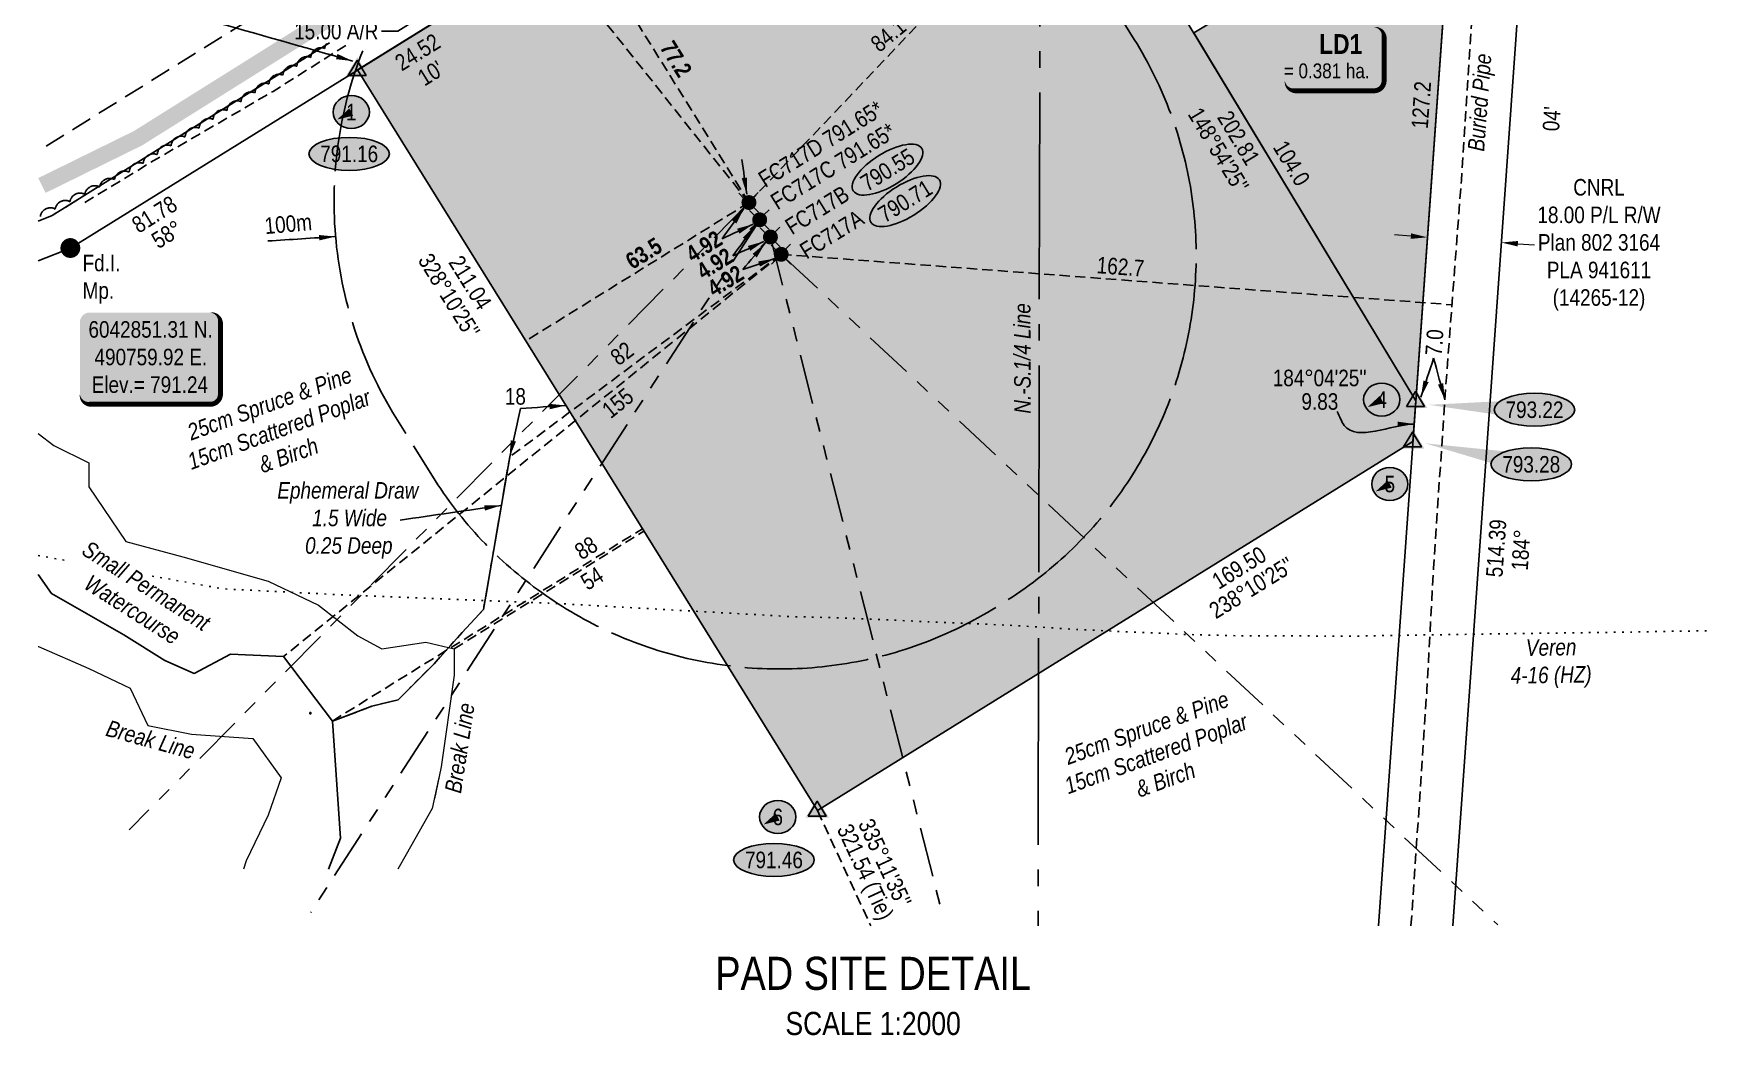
# Model space of a CAD drawing. Extents: x 488725 to 500076, y 6037625 to 6043497.
# Drawn here: x 488725 to 489742, y 6042122 to 6042728 of the extents above; entities that cross this region are included whole.
import ezdxf
from ezdxf.enums import TextEntityAlignment as Align

# ---------------------------------------------------------------- set-up
doc = ezdxf.new("R2010")
doc.units = 0
doc.header["$LTSCALE"] = 5
doc.header["$PDMODE"] = 34
doc.header["$PDSIZE"] = 0.03
for name, pattern in [('0', [1, 1, 0]), ('foc-ACCESSROAD', [3.75, 2.5, -1.25]), ('foc-BUFFER', [16.75, 15, -1.75]), ('foc-DOT', [1, 0.2, -0.8]), ('foc-DRILLPATH', [14.75, 6, -1.75, 1.75, -1.75, 1.75, -1.75]), ('foc-QUARTERLINE', [33, 25, -3, 2, -3]), ('foc-TIELINE', [1.875, 1.25, -0.625]), ('foc-TOPO-ephemeral', [6.25, 3.125, -0.625, 0.625, -0.625, 0.625, -0.625]), ('UG_PIPE', [1.875, 1.25, -0.625])]:
    doc.linetypes.add(name, pattern=pattern)
doc.layers.get('Defpoints').update_dxf_attribs({"color": 9})
for name, color, linetype in [('ABADATA-DRILL-T', 8, 'Continuous'), ('AS-DRILL', 8, 'foc-DOT'), ('AS-PIPE-UG', 44, 'UG_PIPE'), ('AS-PIPE-UG-T', 44, 'Continuous'), ('AS-ROADS', 254, 'Continuous'), ('AS-UNDERLAY-H', 141, 'Continuous'), ('AUX-BUFFER', 7, 'foc-BUFFER'), ('C-AR', 13, 'foc-ACCESSROAD'), ('DETAIL-T', 7, 'Continuous'), ('F-RW', 190, 'Continuous'), ('L-BD', 7, 'Continuous'), ('L-MON', 1, 'Continuous'), ('L-QSEC', 8, 'foc-QUARTERLINE'), ('L-SECQ', 8, 'foc-QUARTERLINE'), ('L-TIE', 7, 'foc-TIELINE'), ('P-ELEVATION', 7, 'Continuous'), ('P-PDRILLPATH', 12, 'foc-DRILLPATH'), ('P-PROPOSED', 10, 'Continuous'), ('P-PROPOSED-H', 21, 'Continuous'), ('P-TEMP-BLOCKS', 250, 'Continuous'), ('P-TEMP-H', 41, 'Continuous'), ('P-TEMP_WORKSPACE', 46, 'Continuous'), ('P-TXT', 4, 'Continuous'), ('T-BUSH', 110, '0'), ('T-BUSH-T', 110, 'Continuous'), ('T-DRAW', 143, 'foc-TOPO-ephemeral'), ('T-SLOPE', 48, 'Continuous'), ('T-TIE', 201, 'foc-TIELINE'), ('T-WATER', 160, 'Continuous'), ('T-WATER-T', 170, 'Continuous')]:
    doc.layers.add(name, color=color, linetype=linetype)
for name, color, linetype, lineweight in [('AS-GENERAL', 48, 'Continuous', 18), ('F-RW-T', 190, 'Continuous', 9), ('T-TIE-T', 201, 'Continuous', 18)]:
    doc.layers.add(name, color=color, linetype=linetype, lineweight=lineweight)
doc.styles.add('80', font='ARIALN.TTF', dxfattribs={"height": 10})
doc.styles.add('80CG', font='ARIALN.TTF', dxfattribs={"height": 10})
doc.styles.add('80L', font='ARIALN.TTF', dxfattribs={"height": 10})
doc.styles.add('80LS', font='ARIALNI.TTF', dxfattribs={"height": 10})
doc.styles.add('BOLD', font='ARIALNB.TTF')
doc.styles.add('foc-LtypeFont', font='ARIALN.TTF', dxfattribs={"height": 7.349999999999999})
doc.linetypes.add('foc-TOPO-flowdirection-NOLINE', pattern='A,0,[">",foc-LtypeFont,S=0.3,R=0,X=0,Y=-0.945],-20,[">",foc-LtypeFont,S=0.3,R=0,X=0,Y=-0.945],0', length=20)
doc.dimstyles.new('CG2011', dxfattribs={"dimscale": 5, "dimtxt": 9, "dimasz": 2, "dimexe": 0.2, "dimexo": 0.0625, "dimgap": 0.5, "dimtad": 0, "dimtih": 1, "dimtoh": 1, "dimzin": 0, "dimdsep": 46, "dimtxsty": '80CG', "dimcen": 0.1, "dimse1": 1, "dimse2": 1, "dimclrd": 256, "dimclrt": 256, "dimaunit": 1, "dimadec": 4, "dimazin": 0, "dimtfac": 0.06, "dimtofl": 0, "dimtmove": 0, "dimatfit": 1, "dimfxl": 0.2, "dimtolj": 1, "dimtzin": 0, "dimlwd": -1, "dimarcsym": 0})
doc.dimstyles.new('Compass 5 000', dxfattribs={"dimscale": 5, "dimtxt": 9, "dimasz": 2, "dimexe": 0.2, "dimexo": 0.0625, "dimgap": 0.5, "dimtad": 0, "dimtih": 1, "dimtoh": 1, "dimzin": 0, "dimdsep": 46, "dimtxsty": '80CG', "dimcen": 0.1, "dimse1": 1, "dimse2": 1, "dimclrd": 256, "dimclrt": 256, "dimaunit": 1, "dimadec": 4, "dimazin": 0, "dimtfac": 0.06, "dimtofl": 0, "dimtmove": 0, "dimatfit": 1, "dimfxl": 0.2, "dimtolj": 1, "dimtzin": 0, "dimlwd": -1, "dimarcsym": 0})

# ---------------------------------------------------------------- blocks, each defined once
blk = doc.blocks.new('fdia')
at = {"color": 255, "const_width": 1}
blk.add_lwpolyline([(-0.5, 0, 1), (0.5, 0, 1)], format="xyb", close=True, dxfattribs=at)
blk = doc.blocks.new('Fdiaa')
blk.add_blockref('fdia', (0, 0))
blk = doc.blocks.new('fdib')
at = {"color": 1, "const_width": 1.6}
blk.add_lwpolyline([(-0.3999999999996362, 0, 0.9999999999999998), (0.3999999999996362, 0, 1)], format="xyb", close=True, dxfattribs=at)
at = {"color": 1}
blk.add_circle((0, 0), 0.8, dxfattribs=at)
blk = doc.blocks.new('Fdibb')
blk.add_blockref('fdib', (0, 0))
blk = doc.blocks.new('fdicc')
for name in ['Fdibb', 'Fdiaa']:
    blk.add_blockref(name, (0, 0))
blk = doc.blocks.new('FDI')
blk.add_blockref('fdicc', (0, 0))
blk = doc.blocks.new('WC')
at = {"layer": 'L-MON'}
h = blk.add_hatch(color=255, dxfattribs=at)
h.dxf.hatch_style = 1
edge = h.paths.add_edge_path()
edge.add_arc((1e-16, -3.47e-14), 0.9, 0, 360)
at = {"layer": 'L-MON', "color": 240, "flags": 128}
for points in [[(-0.6221317521915455, 0.5029434191984639), (-1.231742929986921, 1.120400313844549)], [(0.5200624085104745, 0.6078939802747209), (1.126191209577769, 1.206321004927269)], [(-1.178786742863962, -1.184577638598091), (-0.5588098224687501, -0.5724784557627332)], [(1.15915571353878, -1.184577638598091), (0.5567817565693919, -0.5744511080601575)]]:
    blk.add_lwpolyline(points, dxfattribs=at)
at = {"layer": 'L-MON', "color": 240}
for radius in [0.8, 0.3730220647719884]:
    blk.add_circle((1e-16, -3.47e-14), radius, dxfattribs=at)
blk = doc.blocks.new('TRIA')
blk.add_hatch(color=255).paths.add_polyline_path([(-0.0414550714867801, 1.521379340009161), (-1.474693147280959, -0.867350786313807), (1.391783004306489, -0.867350786313807)])
blk = doc.blocks.new('TRIAA')
blk.add_blockref('TRIA', (0, 0))
blk = doc.blocks.new('TRIB')
at = {"color": 1}
blk.add_lwpolyline([(-1.121455071486707, -0.6673507863138184), (-0.0414550714867801, 1.132649213686192), (1.038544928513147, -0.6673507863138184)], close=True, dxfattribs=at)
blk = doc.blocks.new('TRIBB')
blk.add_blockref('TRIB', (0, 0))
blk = doc.blocks.new('TRICC')
for name in ['TRIAA', 'TRIBB']:
    blk.add_blockref(name, (0, 0))
blk = doc.blocks.new('plspike')
blk.add_blockref('TRICC', (0, 0))
blk = doc.blocks.new('*U492')
at = {"true_color": 0xff8aff}
h = blk.add_hatch(color=211, dxfattribs=at)
edge = h.paths.add_edge_path()
edge.add_line((-23.99999999999998, -20), (23.99999999999998, -20))
edge.add_arc((23.99999999999998, -14), 6, 270, 360)
edge.add_line((29.99999999999998, -14), (29.99999999999998, 12.5))
edge.add_arc((23.99999999999998, 12.5), 6, 0, 90)
edge.add_line((23.99999999999998, 18.5), (-23.99999999999998, 18.5))
edge.add_arc((-23.99999999999998, 12.5), 6, 90, 180)
edge.add_line((-29.99999999999998, 12.5), (-29.99999999999998, -14))
edge.add_arc((-23.99999999999998, -14), 6, 180, 270)
at = {"color": 250, "flags": 128}
blk.add_lwpolyline([(-23.99999999999998, -20, 3, 3, 0), (23.99999999999998, -20, 3, 3, 0.414213562373095), (29.99999999999998, -14, 3, 3, 0), (29.99999999999998, 12.5, 3, 0, 0.414213562373095), (23.99999999999998, 18.5, 0, 0, 0), (-23.99999999999998, 18.5, 0, 0, 0.414213562373095), (-29.99999999999998, 12.5, 0, 0, 0), (-29.99999999999998, -14, 0, 3, 0.414213562373095)], format="xyseb", close=True, dxfattribs=at)
at = {"flags": 128}
blk.add_lwpolyline([(-27.64139525527628, -12.74569832242495, 0, 7.5, 0), (-3.398394867633905e-15, 0, 0, 0, 0)], format="xyseb", dxfattribs=at)
at = {"color": 250}
for tag, p, height, style in [('TEMP_AREA_W1_001', (-9.212824010914055, 2.244292974654144), 12, 'BOLD'), ('ENTER_TEXT_001', (-30.65893587994544, -12.47010782646594), 9, '80')]:
    blk.add_attdef(tag, p, '', height=height, dxfattribs=dict(at, style=style))
blk = doc.blocks.new('*D496')
at = {"layer": 'Defpoints', "color": 0, "transparency": 16777216}
for p in [(489568.1511663562, 6042619.732265766), (489612.8524059955, 6042616.555142948), (489611.7971683219, 6042601.708240631)]:
    blk.add_point(p, dxfattribs=at)
at = {"layer": 'F-RW-T', "transparency": 16777216}
for p, q in [((489557.121091384, 6042605.59432104), (489547.1462540854, 6042606.303278631)), ((489621.7720056205, 6042600.99928304), (489631.7468429192, 6042600.290325448))]:
    blk.add_line(p, q, dxfattribs=at)
for points in [[(489557.2392509826, 6042607.256793923), (489557.0029317855, 6042603.931848156), (489567.0959286827, 6042604.885363448)], [(489621.8901652191, 6042602.661755923), (489621.653846022, 6042599.336810157), (489611.7971683219, 6042601.708240631)]]:
    blk.add_solid(points, dxfattribs=at)
at = {"layer": 'F-RW-T', "transparency": 16777216, "insert": (489670.8327910774, 6042600.290325448), "char_height": 10, "attachment_point": 5, "style": '80CG'}
blk.add_mtext('\\A1;CNRL\\P18.00 P/L R/W\\PPlan 802 3164\\PPLA 941611\\P(14265-12)', dxfattribs=at)
blk = doc.blocks.new('Induction_Bend_No')
at = {"layer": 'P-ELEVATION'}
h = blk.add_hatch(color=111, dxfattribs=at)
h.dxf.hatch_style = 1
edge = h.paths.add_edge_path()
edge.add_ellipse((0, 0), major_axis=(-10.94338366431845, 0), ratio=0.9137941524069553, start_angle=0, end_angle=360)
at = {"layer": 'P-ELEVATION', "color": 7, "flags": 128}
blk.add_lwpolyline([(0, 0, 5, 0, 0), (-8.542808240715885, -4.542353181251372, 0, 0, 0)], format="xyseb", dxfattribs=at)
at = {"layer": 'P-ELEVATION', "color": 7}
blk.add_ellipse((0, 0), major_axis=(-10.94338366431845, 0), ratio=0.9137941524069553, dxfattribs=at)
at = {"layer": 'P-ELEVATION', "style": '80'}
blk.add_attdef('BEND', text='', height=10, dxfattribs=at).set_placement((0, 0), align=Align.MIDDLE_CENTER)
blk = doc.blocks.new('*D499')
at = {"layer": 'Defpoints', "color": 0, "transparency": 16777216}
for p in [(488999.0814095363, 6042766.544265328), (489000.4947336251, 6042764.274398231), (488967.2531290944, 6042746.726507935)]:
    blk.add_point(p, dxfattribs=at)
at = {"layer": 'P-TXT', "transparency": 16777216}
for p, q in [((489008.9836849058, 6042769.560011361), (489017.4726361861, 6042774.845624491)), ((488960.1775019024, 6042739.171027708), (488944.7275567646, 6042729.551178309)), ((488944.7275567646, 6042729.551178309), (488934.7275567651, 6042729.551178308))]:
    blk.add_line(p, q, dxfattribs=at)
for points in [[(489008.102749384, 6042770.974836574), (489009.8646204276, 6042768.145186147), (489000.4947336251, 6042764.274398231)], [(488959.2965663807, 6042740.585852921), (488961.0584374242, 6042737.756202495), (488968.6664531832, 6042744.456640838)]]:
    blk.add_solid(points, dxfattribs=at)
at = {"layer": 'P-TXT', "transparency": 16777216, "insert": (488907.4458378013, 6042729.551178309), "char_height": 10, "attachment_point": 5, "style": '80CG'}
blk.add_mtext('\\A1;15.00 A/R', dxfattribs=at)
blk = doc.blocks.new('*U502')
h = blk.add_hatch(color=254)
edge = h.paths.add_edge_path()
edge.add_line((-36.49999999999998, -28.5), (36.49999999999998, -28.5))
edge.add_arc((36.49999999999999, -22.49999999999999), 6.000000000000007, 269.9999999999999, 359.9999999999999)
edge.add_line((42.49999999999999, -22.5), (42.49999999999999, 21))
edge.add_arc((36.49999999999999, 20.99999999999999), 6.000000000000007, 6.785183320455494e-14, 90.00000000000006)
edge.add_line((36.49999999999998, 27), (-36.49999999999998, 27))
edge.add_arc((-36.49999999999999, 20.99999999999999), 6.000000000000007, 89.99999999999993, 179.9999999999999)
edge.add_line((-42.49999999999999, 21), (-42.49999999999999, -22.5))
edge.add_arc((-36.49999999999999, -22.49999999999999), 6.000000000000007, 180.0000000000001, 270.0000000000001)
at = {"color": 1, "flags": 128}
blk.add_lwpolyline([(-36.49999999999998, -28.5, 3, 3, 0), (36.49999999999998, -28.5, 3, 3, 0.4142135623730951), (42.49999999999999, -22.5, 3, 3, 0), (42.49999999999999, 21, 3, 0, 0.4142135623730951), (36.49999999999998, 27, 0, 0, 0), (-36.49999999999998, 27, 0, 0, 0.4142135623730951), (-42.49999999999999, 21, 0, 0, 0), (-42.49999999999999, -22.5, 0, 3, 0.4142135623730951)], format="xyseb", close=True, dxfattribs=at)
blk.add_lwpolyline([(-37.37556725797934, -17.23797275161975, 0, 10, 0), (0, 0, 5, 5, 0)], format="xyseb", dxfattribs=at)
at = {"color": 1, "style": '80'}
blk.add_attdef('ENTER_TEXT_001', (-35.98567530695772, -4.996589358799454), '', height=10, dxfattribs=at)
blk = doc.blocks.new('*U544')
at = {"layer": 'P-ELEVATION'}
h = blk.add_hatch(color=111, dxfattribs=at)
h.dxf.hatch_style = 1
edge = h.paths.add_edge_path()
edge.add_ellipse((0, 0), major_axis=(-24.375, 0), ratio=0.4102564102564102, start_angle=0, end_angle=360)
at = {"layer": 'P-ELEVATION', "color": 7, "flags": 128}
blk.add_lwpolyline([(0, 0, 12.5, 0, 0), (11.2607693286027, -4.199077326294631, 0, 0, 0)], format="xyseb", dxfattribs=at)
at = {"layer": 'P-ELEVATION', "color": 7}
blk.add_ellipse((0, 0), major_axis=(-24.375, 0), ratio=0.4102564102564102, dxfattribs=at)
at = {"layer": 'P-ELEVATION', "style": '80'}
blk.add_attdef('ELEVATION', text='', height=10, dxfattribs=at).set_placement((0, 0), align=Align.MIDDLE_CENTER)
blk = doc.blocks.new('*U545')
at = {"layer": 'P-ELEVATION'}
h = blk.add_hatch(color=111, dxfattribs=at)
h.dxf.hatch_style = 1
edge = h.paths.add_edge_path()
edge.add_ellipse((0, 0), major_axis=(-24.375, 0), ratio=0.4102564102564102, start_angle=0, end_angle=360)
at = {"layer": 'P-ELEVATION', "color": 7, "flags": 128}
blk.add_lwpolyline([(0, 0, 12.5, 0, 0), (-63.80403596106954, 2.950704711067828, 0, 0, 0)], format="xyseb", dxfattribs=at)
at = {"layer": 'P-ELEVATION', "color": 7}
blk.add_ellipse((0, 0), major_axis=(-24.375, 0), ratio=0.4102564102564102, dxfattribs=at)
at = {"layer": 'P-ELEVATION', "style": '80'}
blk.add_attdef('ELEVATION', text='', height=10, dxfattribs=at).set_placement((0, 0), align=Align.MIDDLE_CENTER)
blk = doc.blocks.new('*U546')
at = {"layer": 'P-ELEVATION'}
h = blk.add_hatch(color=111, dxfattribs=at)
h.dxf.hatch_style = 1
edge = h.paths.add_edge_path()
edge.add_ellipse((0, 0), major_axis=(-24.375, 0), ratio=0.4102564102564102, start_angle=0, end_angle=360)
at = {"layer": 'P-ELEVATION', "color": 7, "flags": 128}
blk.add_lwpolyline([(0, 0, 12.5, 0, 0), (-64.10399939640229, 12.71829301542357, 0, 0, 0)], format="xyseb", dxfattribs=at)
at = {"layer": 'P-ELEVATION', "color": 7}
blk.add_ellipse((0, 0), major_axis=(-24.375, 0), ratio=0.4102564102564102, dxfattribs=at)
at = {"layer": 'P-ELEVATION', "style": '80'}
blk.add_attdef('ELEVATION', text='', height=10, dxfattribs=at).set_placement((0, 0), align=Align.MIDDLE_CENTER)

msp = doc.modelspace()

# ---------------------------------------------------------------- hatches: boundary and pattern name
at = {"layer": 'AS-UNDERLAY-H'}
h = msp.add_hatch(color=256, dxfattribs=at)
h.dxf.hatch_style = 1
h.paths.add_polyline_path([(488891.4668506948, 6042317.449511788), (488892.1370199661, 6042317.449511788), (488892.1370199661, 6042316.721476298), (488891.4668506948, 6042316.721476298)])
at = {"layer": 'P-PROPOSED-H'}
h = msp.add_hatch(color=256, dxfattribs=at)
h.dxf.hatch_style = 1
h.paths.add_polyline_path([(488920.3578763213, 6042706.151098537), (489249.5435731533, 6042910.461064558), (489298.3361972113, 6042939.887214429), (489560.0460849724, 6042505.936044388), (489558.3016902921, 6042481.444553953), (489198.4434567117, 6042258.097597561)])
at = {"layer": 'P-TEMP-H'}
h = msp.add_hatch(color=256, dxfattribs=at)
h.dxf.hatch_style = 1
h.paths.add_polyline_path([(489425.8378058113, 6042728.471922833), (489560.0460849724, 6042505.936044388), (489582.6310619502, 6042823.031744997)])

# ---------------------------------------------------------------- linework, layer by layer
at = {"layer": 'AS-DRILL', "flags": 128}
msp.add_lwpolyline([(488727.288957298, 6042412.4614437), (488838.8388819239, 6042392.267746335), (488907.3295745414, 6042388.804997408), (489044.7894656453, 6042383.17858505), (489182.1685086741, 6042375.477404954), (489210.9665013549, 6042374.748572058), (489319.8787086207, 6042369.975102671), (489354.2226132958, 6042367.706240528), (489423.0891189682, 6042364.592461882), (489452.0122532334, 6042363.888193858), (489520.9866887028, 6042363.649473628), (489589.8397954917, 6042364.735808057), (489693.2689475276, 6042366.177474026), (489736.7652318989, 6042366.943562763)], dxfattribs=at)
at = {"layer": 'AS-PIPE-UG', "flags": 128}
for points in [[(489557.0766303592, 6042188.531536879), (489557.6610731533, 6042195.181064599), (489566.7835731542, 6042330.8110646), (489570.7560731542, 6042404.706064613), (489578.2135731533, 6042514.583564583), (489587.6260731533, 6042639.506064612), (489594.428573153, 6042743.071064597), (489603.4860731533, 6042859.563564583), (489611.0885731534, 6042951.526064598), (489619.2410731543, 6043041.568564584), (489624.2285731524, 6043107.366064599), (489624.0260731533, 6043125.011064613), (489623.2985731541, 6043138.593564598), (489625.8585731534, 6043199.5610646)], [(488755.3935731532, 6042625.916064599), (488794.7960731541, 6042649.833564597), (488869.2785731532, 6042693.151064584), (488915.8194948401, 6042722.54212043)]]:
    msp.add_lwpolyline(points, dxfattribs=at)
at = {"layer": 'AS-ROADS', "const_width": 9.9948146, "flags": 128}
msp.add_lwpolyline([(489736.7652318988, 6043195.202004963), (489662.1810731541, 6043186.381064583), (489595.0210731531, 6043159.958564602), (489536.3535731542, 6043127.543564614), (489432.9285731541, 6043065.486064613), (489330.8485731542, 6043002.311064585), (489228.1635731532, 6042938.598564612), (489126.8235731533, 6042874.753564583), (488997.9660731541, 6042795.273564599), (488902.4385731525, 6042736.791064614), (488787.5535731534, 6042664.763564598), (488729.543971571, 6042636.206266025)], dxfattribs=at)
at = {"layer": 'AS-UNDERLAY-H'}
msp.add_lwpolyline([(488891.4668506948, 6042317.449511809), (488892.1370199661, 6042317.449511809), (488892.1370199661, 6042316.721476336), (488891.4668506948, 6042316.721476336)], close=True, dxfattribs=at)
at = {"layer": 'AUX-BUFFER', "color": 251, "linetype": 'foc-BUFFER', "flags": 128}
msp.add_lwpolyline([(489174.2179531359, 6042876.169570374, -0.241352378353802), (489367.7459343891, 6042760.093567224), (489389.8804686397, 6042724.542868688, -0.4142135622643333), (489310.6322431385, 6042383.800742752), (489306.3899163564, 6042381.159390219, -0.4142135624798572), (488965.6477902933, 6042460.407615749), (488943.5132561491, 6042495.958314114, -0.2412139201799427), (488924.700070989, 6042720.723735074)], format="xyb", dxfattribs=at)
at = {"layer": 'C-AR', "flags": 128}
for points in [[(489736.7652318989, 6043211.352108977), (489654.8867460846, 6043206.135038443), (489647.7512161316, 6043205.680382205), (489568.8629782667, 6043174.709292021), (489216.8687000843, 6042961.81349291), (488727.2889572983, 6042656.978533658)], [(488727.2889572979, 6042614.723927829), (488735.6389650061, 6042618.00256609), (488903.4592120635, 6042722.495202756)]]:
    msp.add_lwpolyline(points, dxfattribs=at)
at = {"layer": 'F-RW', "flags": 128}
for points in [[(489736.7652318989, 6043241.726643247), (489612.4002450579, 6043241.944832371), (489610.9655525947, 6043220.858849254), (489581.9930570261, 6042814.073911446), (489537.4391008868, 6042188.531536879)], [(489736.7652318989, 6043156.504456805), (489684.3419429066, 6043153.308875379), (489650.3585731525, 6043140.881064599), (489596.7535731532, 6043119.8585646), (489249.5435731533, 6042910.461064583), (488746.7260731541, 6042598.386064583), (488727.2889572984, 6042590.628717204)], [(488727.2889572979, 6042614.723927829), (488735.6389650061, 6042618.00256609), (488903.4592120632, 6042722.495202756)]]:
    msp.add_lwpolyline(points, dxfattribs=at)
at = {"layer": 'F-RW'}
msp.add_lwpolyline([(489736.7652318989, 6043217.342861212), (489655.8285731541, 6043217.663564599), (489626.591460005, 6042809.859834343), (489582.4307985381, 6042188.531536879)], dxfattribs=at)
at = {"layer": 'L-QSEC'}
msp.add_line((489333.6524461998, 6043187.409188099), (489331.7487222695, 6042188.531536879), dxfattribs=at)
at = {"layer": 'L-TIE'}
msp.add_line((489198.4434567117, 6042258.097597605), (489230.598709022, 6042188.53153688), dxfattribs=at)
at = {"layer": 'P-PDRILLPATH', "flags": 128}
for points in [[(489169.9592102938, 6042605.01087206), (489274.0806066702, 6042194.607006383)], [(489176.4603085969, 6042594.569333812), (489609.5963231352, 6042189.076980307)]]:
    msp.add_lwpolyline(points, dxfattribs=at)
at = {"layer": 'P-PROPOSED'}
msp.add_lwpolyline([(488920.3578763213, 6042706.151098567), (489249.5435731533, 6042910.461064588), (489298.3361972113, 6042939.887214473), (489560.0460849724, 6042505.936044417), (489558.3016902921, 6042481.444553996), (489198.4434567117, 6042258.097597605), (488920.3578763213, 6042706.151098567)], close=True, dxfattribs=at)
at = {"layer": 'P-TEMP_WORKSPACE', "flags": 128}
msp.add_lwpolyline([(489425.8378058113, 6042728.471922877), (489560.0460849724, 6042505.936044417), (489582.6310619502, 6042823.031745026), (489425.8378058113, 6042728.471922877)], close=True, dxfattribs=at)
at = {"layer": 'T-BUSH', "flags": 128}
msp.add_lwpolyline([(488728.6228615446, 6042617.539568563, -0.5205670500009316), (488737.5741917769, 6042621.985916043, -0.52056705), (488746.5255220085, 6042626.432263528, -0.52056705), (488755.4768522409, 6042630.878611026, -0.52056705), (488764.4281824739, 6042635.324958512, -0.52056705), (488773.3795127062, 6042639.771305985, -0.52056705), (488782.3308429379, 6042644.217653469, -0.52056705), (488790.8014408087, 6042649.518376796, -0.52056705), (488799.2451919758, 6042654.866216089, -0.52056705), (488807.6889431429, 6042660.214055384, -0.52056705), (488816.13269431, 6042665.56189469, -0.52056705), (488824.5764454763, 6042670.909733973, -0.52056705), (488833.0201966434, 6042676.257573278, -0.52056705), (488841.4639478105, 6042681.605412561, -0.52056705), (488849.9076989776, 6042686.953251867, -0.52056705), (488858.3514501446, 6042692.301091149, -0.52056705), (488866.7952013117, 6042697.648930455, -0.52056705), (488875.2389524796, 6042702.996769737, -0.52056705), (488883.6827036466, 6042708.344609044, -0.52056705), (488892.1264548137, 6042713.692448325, -0.52056705), (488900.5702059807, 6042719.040287632, -0.1286214517528259), (488901.4889286305, 6042721.988085744, -0.1286214517528259)], format="xyb", dxfattribs=at)
at = {"layer": 'T-TIE'}
for p, q in [((489156.9502715328, 6042625.904777266), (488903.8323231548, 6042943.79481414)), ((489156.9502715328, 6042625.904777266), (489046.661409624, 6042803.536867727)), ((489156.9502715328, 6042625.904777266), (489301.521472982, 6042778.192012015)), ((489156.9502715328, 6042625.904777266), (489022.1358320164, 6042542.231841832)), ((489176.4434532013, 6042594.596405598), (488875.6735731552, 6042351.358564139)), ((489176.4434532013, 6042594.596405598), (489012.3115731534, 6042472.008814171)), ((489176.4434532013, 6042594.596405598), (489581.9402210453, 6042564.04355623)), ((488905.1550731529, 6042312.266314139), (489092.6129228506, 6042428.612520168)), ((488978.7535731537, 6042355.977814164), (489093.4945203215, 6042427.192083938))]:
    msp.add_line(p, q, dxfattribs=at)

# ---------------------------------------------------------------- block references
at = {"layer": 'L-BD', "xscale": 0.99948146, "yscale": 0.99948146, "zscale": 0.99948146}
for name, p, values in [('*U544', (488915.2766754515, 6042655.33959725), {'ELEVATION': '791.16'}), ('*U545', (489631.8328937214, 6042500.595635935), {'ELEVATION': '793.22'}), ('*U546', (489629.8674706482, 6042467.568122664), {'ELEVATION': '793.28'}), ('*U544', (489172.0689181808, 6042228.293322491), {'ELEVATION': '791.46'})]:
    msp.add_blockref(name, p, dxfattribs=at).add_auto_attribs(values)
at = {"layer": 'L-BD', "xscale": 0.99948146, "yscale": 0.99948146, "zscale": 0.99948146, "rotation": 31.82583333333333}
for p, values in [((489240.7497791952, 6042645.798196277), {'ELEVATION': '790.55'}), ((489251.3755885645, 6042626.790263811), {'ELEVATION': '790.71'})]:
    msp.add_blockref('*U544', p, dxfattribs=at).add_auto_attribs(values)
at = {"layer": 'L-MON', "xscale": 4.9974073, "yscale": 4.9974073, "zscale": 4.9974073}
for p in [(488920.3578763213, 6042706.151098567), (489560.0460849724, 6042505.936044417), (489558.3016902921, 6042481.444553996), (489198.4434567117, 6042258.097597605)]:
    msp.add_blockref('plspike', p, dxfattribs=at)
at = {"layer": 'L-MON', "xscale": 1.000016268744488, "yscale": 1.000016268744488, "zscale": 1.000016268744488}
for p, values in [((488916.5791978814, 6042680.636885143), {'BEND': '1'}), ((489539.452317414, 6042506.702265223), {'BEND': '4'}), ((489544.3593891564, 6042455.659452341), {'BEND': '5'}), ((489174.3534222173, 6042254.283228723), {'BEND': '6'})]:
    msp.add_blockref('Induction_Bend_No', p, dxfattribs=at).add_auto_attribs(values)
at = {"layer": 'L-MON', "color": 2, "xscale": 4.9974073, "yscale": 4.9974073, "zscale": 4.9974073}
for p in [(489156.9502715328, 6042625.904777266), (489163.4479987517, 6042615.468653393), (489169.9457259777, 6042605.032529504), (489176.4434532013, 6042594.596405598)]:
    msp.add_blockref('WC', p, dxfattribs=at)
at = {"layer": 'P-TEMP-BLOCKS', "xscale": 0.99948146, "yscale": 0.99948146, "zscale": 0.99948146}
msp.add_blockref('*U492', (489510.9243365412, 6042713.510242242), dxfattribs=at).add_auto_attribs({'TEMP_AREA_W1_001': 'LD1', 'ENTER_TEXT_001': '= 0.381 ha.'})

# ---------------------------------------------------------------- texts
at = {"layer": 'ABADATA-DRILL-T', "insert": (489605.6261410296, 6042361.296277471), "char_height": 9.989517148365698, "attachment_point": 1, "rotation": 0.9460018750555451, "style": '80L'}
msp.add_mtext_dynamic_manual_height_columns('\\pi20.933;{\\fArial Narrow|b0|i1|c0|p34;Veren\\P\\pi11.468;4-16 (HZ)}', width=70.70370629458927, gutter_width=50.02636139113496, heights=[0], dxfattribs=at)
at = {"layer": 'AS-PIPE-UG-T', "insert": (489591.3826430036, 6042657.067585684), "char_height": 9.989613798222805, "attachment_point": 1, "rotation": 85.69109299640942, "style": '80L'}
msp.add_mtext_dynamic_manual_height_columns('\\pi0.29867;{\\fArial Narrow|b0|i1|c0|p34;Buried Pipe}', width=58.97456408930899, gutter_width=49.97448400412377, heights=[0], dxfattribs=at)
at = {"layer": 'AUX-BUFFER', "insert": (488892.2574804223, 6042619.245799055), "char_height": 9.990485346056008, "attachment_point": 3, "rotation": 5.048264070474606, "style": '80L'}
msp.add_mtext_dynamic_manual_height_columns('100m', width=6.839732086811007, gutter_width=44.95282716764569, heights=[0], dxfattribs=at)
at = {"layer": 'DETAIL-T', "color": 3, "insert": (489232.0270945982, 6042145.945990927), "char_height": 19.9896292, "width": 216.9955610029052, "attachment_point": 5, "style": '80CG'}
msp.add_mtext('PAD SITE DETAIL\\P{\\H0.7x;SCALE 1:2000}', dxfattribs=at)
at = {"layer": 'L-BD', "style": '80L'}
for s, rotation, p in [('24.52', 31.82589999999757, (488956.6250745485, 6042716.89704011)), ("10'", 31.82589999999757, (488964.5310750537, 6042704.158834839)), ("148°54'25''", 301.0936, (489440.821395709, 6042657.662771261)), ('202.81', 301.0936, (489453.0176973015, 6042665.018190364)), ("04'", 85.92600000000046, (489642.1651180074, 6042676.53189112)), ('81.78', 31.82589999999757, (488797.5702899733, 6042618.767440466)), ('58°', 31.82589999999757, (488805.0809904547, 6042606.666145448)), ("328°10'25''", 301.8258999999941, (488975.7317219904, 6042569.549208955)), ('211.04', 301.8258999999941, (488988.4699272602, 6042577.455209449)), ('514.39', 85.92600000000046, (489608.6760449934, 6042416.818419484)), ('184°', 85.92600000000046, (489623.6303837032, 6042415.753303882)), ('169.50', 31.82589999999757, (489453.2236537123, 6042405.052374387)), ("238°10'25''", 31.82589999999757, (489460.7343541929, 6042392.951079373)), ('321.54 (Tie)', 294.8076000000071, (489226.2775906916, 6042220.510372244)), ("335°11'35''", 294.8076000000071, (489239.2059179738, 6042226.486183158))]:
    msp.add_text(s, height=9.9948146, rotation=rotation, dxfattribs=at).set_placement(p, align=Align.MIDDLE)
for s, p in [('FC717C 791.65*', (489174.1926057675, 6042621.162764432)), ('FC717B', (489182.9552396788, 6042606.021902177))]:
    msp.add_text(s, height=9.9948146, rotation=31.82591483555044, dxfattribs=at).set_placement(p)
for s, p in [("184°04'25''", (489501.9724152288, 6042519.811949536)), ('9.83', (489502.0809625385, 6042505.569752362))]:
    msp.add_text(s, height=9.9948146, dxfattribs=at).set_placement(p, align=Align.MIDDLE)
at = {"layer": 'L-BD', "color": 3, "char_height": 9.990485346056007, "attachment_point": 5, "style": '80L', "bg_fill": 1, "box_fill_scale": 1, "bg_fill_color": 21, "bg_fill_transparency": 0}
for s, insert, rotation in [('{\\fArial Narrow|b1|i0|c0|p34;77.2}', (489112.95968073, 6042712.752732933), 301.82591483605177), ('{\\fArial Narrow|b1|i0|c0|p34;4.92}', (489129.8047864726, 6042599.36049902), 31.825914836182655), ('{\\fArial Narrow|b1|i0|c0|p34;63.5}', (489093.3885328802, 6042595.146412001), 31.825914836182655), ('{\\fArial Narrow|b1|i0|c0|p34;4.92}', (489136.3025136916, 6042588.924375135), 31.825914836182655), ('{\\fArial Narrow|b1|i0|c0|p34;4.92}', (489142.8002409175, 6042578.48825126), 31.825914836182655)]:
    msp.add_mtext_dynamic_manual_height_columns(s, width=21.80971893321159, gutter_width=49.94758574182854, heights=[0], dxfattribs=dict(at, insert=insert, rotation=rotation))
at = {"layer": 'L-BD', "insert": (489161.4866917507, 6042643.117178584), "char_height": 9.9948146, "width": 84.9672415571869, "attachment_point": 1, "rotation": 31.82591483555537, "style": '80L', "bg_fill": 1, "box_fill_scale": 1.15, "bg_fill_color": 21, "bg_fill_transparency": 0}
msp.add_mtext('FC717D 791.65*', dxfattribs=at)
at = {"layer": 'L-BD', "insert": (489186.5178492058, 6042599.866106937), "char_height": 9.9948146, "width": 41.16039110996358, "attachment_point": 1, "rotation": 31.82591483555537, "style": '80L'}
msp.add_mtext('FC717A', dxfattribs=at)
at = {"layer": 'L-SECQ', "insert": (489317.2953835848, 6042497.898822356), "char_height": 9.99479229981666, "attachment_point": 1, "rotation": 90.15192750153102, "style": '80L'}
msp.add_mtext_dynamic_manual_height_columns('\\pi0.30843;{\\fArial Narrow|b0|i1|c0|p34;N.-S.1/4 Line}', width=66.60567246129916, gutter_width=49.92116346897113, heights=[0], dxfattribs=at)
at = {"layer": 'P-TEMP_WORKSPACE', "style": '80L'}
for s, rotation, p in [('127.2', 85.92600000000046, (489563.2756883954, 6042684.929705018)), ('104.0', 301.0936, (489485.0300797987, 6042649.676335031))]:
    msp.add_text(s, height=9.9948146, rotation=rotation, dxfattribs=at).set_placement(p, align=Align.MIDDLE)
at = {"layer": 'T-BUSH-T', "char_height": 9.9948146, "width": 117.5696995498199, "attachment_point": 2, "rotation": 19.999999999999964, "style": '80LS'}
for insert in [(488865.4839985567, 6042509.131286706), (489395.6285783771, 6042312.954691902)]:
    msp.add_mtext('25cm Spruce & Pine\\P15cm Scattered Poplar\\P& Birch', dxfattribs=dict(at, insert=insert))
at = {"layer": 'T-SLOPE', "insert": (488769.9088406194, 6042313.215007186), "char_height": 9.999999999999947, "attachment_point": 1, "rotation": 344.6743762811974, "style": '80L', "bg_fill": 2}
msp.add_mtext_dynamic_manual_height_columns('\\pi0.29898;{\\fArial Narrow|b0|i1|c0|p34;Break Line}', width=54.58158253751676, gutter_width=49.94815944418637, heights=[0], dxfattribs=at)
at = {"layer": 'T-TIE-T', "char_height": 9.99048534605603, "attachment_point": 1, "style": '80L'}
for s, width, insert, rotation in [('84.1', 12.27824211862306, (489229.4502415473, 6042723.965274286), 39.829049047486336), ('162.7', 12.27824211862306, (489367.6707909891, 6042593.179677634), 355.6910929966049), ('7.0', 12.27824211862306, (489565.7500097397, 6042533.716805964), 85.92601723996638), ('82', 12.27824211862306, (489072.1140503858, 6042534.80526854), 36.755491177443396), ('155', 12.27824211862306, (489067.0679655788, 6042502.516688151), 38.963071535564666), ('88', 12.31840003561394, (489050.4540183204, 6042417.919626306), 31.82591483627486), ('54', 12.27824211862306, (489054.0654534233, 6042399.45913108), 31.8259148360391)]:
    msp.add_mtext_dynamic_manual_height_columns(s, width=width, gutter_width=49.94758574182854, heights=[0], dxfattribs=dict(at, insert=insert, rotation=rotation))
at = {"layer": 'T-TIE-T', "insert": (489009.3884920998, 6042513.640517514), "char_height": 9.99048534605603, "attachment_point": 1, "style": '80L'}
msp.add_mtext_dynamic_manual_height_columns('18', width=12.31840003561394, gutter_width=49.94758574182854, heights=[0], dxfattribs=at)
at = {"layer": 'T-WATER-T', "insert": (488871.5230387801, 6042456.826465562), "char_height": 10, "attachment_point": 1, "style": '80L'}
msp.add_mtext_dynamic_manual_height_columns('\\pi0.32626;{\\fArial Narrow|b0|i1|c0|p34;Ephemeral Draw\\P\\pi21.401;1.5 Wide\\P\\pi17.11;0.25 Deep}', width=86.02769440654845, gutter_width=49.94815944418659, heights=[0], dxfattribs=at)

# ---------------------------------------------------------------- dimensions: what is measured, and where the dimension line sits
at = {"layer": 'F-RW-T'}
dim = msp.add_linear_dim(base=(489611.7971683219, 6042601.708240631), p1=(489568.1511663562, 6042619.732265766), p2=(489612.8524059955, 6042616.555142948), angle=355.9345617306988, text='CNRL\\P18.00 P/L R/W\\PPlan 802 3164\\PPLA 941611\\P(14265-12)', dimstyle='Compass 5 000', dxfattribs=at)
dim.commit()
dim.dimension.update_dxf_attribs({"geometry": '*D496', "text_midpoint": (489670.8327910774, 6042600.290325448), "dimtype": 161})
at = {"layer": 'P-TXT'}
dim = msp.add_linear_dim(base=(489000.4947336251, 6042764.274398231), p1=(488967.2531290942, 6042746.726507936), p2=(488999.081409536, 6042766.544265329), angle=31.908299985216644, text='15.00 A/R', dimstyle='Compass 5 000', dxfattribs=at)
dim.commit()
dim.dimension.update_dxf_attribs({"geometry": '*D499', "text_midpoint": (488907.4458378013, 6042729.551178309), "dimtype": 161})

# ---------------------------------------------------------------- leaders
at = {"layer": 'AUX-BUFFER', "path_type": 1}
msp.add_leader([(488907.0657327136, 6042605.282666885), (488866.1196319655, 6042602.640976813)], dimstyle='CG2011', override={"dimasz": 2, "dimgap": 0.5, "dimtad": 0}, dxfattribs=at)
at = {"layer": 'L-BD', "path_type": 1}
for points in [[(489153.9203603716, 6042622.243708646), (489140.7377968175, 6042604.0143895)], [(489159.5508524372, 6042612.849880342), (489140.7377968175, 6042604.0143895)], [(489160.4180875905, 6042611.807584748), (489147.2355240365, 6042593.578265603)], [(489166.0485796562, 6042602.413756445), (489147.2355240365, 6042593.578265603)], [(489166.9158148165, 6042601.371460871), (489153.2335801451, 6042585.377745295)], [(489172.5463068821, 6042591.977632555), (489153.2335801451, 6042585.377745295)], [(489559.0498244565, 6042491.948438764), (489516.8417926206, 6042491.097913625), (489512.5447361165, 6042499.418030418)]]:
    msp.add_leader(points, dimstyle='Compass 5 000', override={"dimgap": 0.5, "dimtad": 0}, dxfattribs=at)
at = {"layer": 'T-TIE-T', "path_type": 1}
for points in [[(488917.3994005335, 6042711.478081219), (488830.1002098492, 6042736.220761887)], [(489563.1956187547, 6042508.231926096), (489570.846986843, 6042531.793409861)], [(489577.6682680876, 6042506.549135171), (489570.846986843, 6042531.793409861)], [(489012.3115731534, 6042472.008814171), (489018.8903524661, 6042501.302513933)], [(489046.3356993782, 6042503.174717758), (489018.8903524661, 6042501.302513933)]]:
    msp.add_leader(points, dimstyle='Compass 5 000', override={"dimgap": 0.5, "dimtad": 0}, dxfattribs=at)
msp.add_leader([(489155.6141606894, 6042630.926172088), (489152.6675499535, 6042651.938018443)], dimstyle='Compass 5 000', dxfattribs=at)
at = {"layer": 'T-WATER-T', "path_type": 1}
msp.add_leader([(489007.0377015265, 6042442.648508113), (488946.0459867107, 6042433.84374501)], dimstyle='Compass 5 000', override={"dimgap": 0.5, "dimtad": 0}, dxfattribs=at)

# ---------------------------------------------------------------- next in the draw order: linework, layer by layer
at = {"layer": 'AS-GENERAL', "flags": 128}
msp.add_lwpolyline([(488727.2889572981, 6042357.469274684), (488727.3988231551, 6042357.300814173), (488757.8260731527, 6042344.071564146), (488782.9615731515, 6042332.165314138), (488793.5448231534, 6042309.675564163), (488820.0033231533, 6042304.383814151), (488857.045073157, 6042301.738064138), (488874.2430731542, 6042277.925564142), (488866.3053231548, 6042255.435814162), (488853.076323154, 6042227.654564148), (488851.4555204005, 6042222.792155884)], dxfattribs=at)
at = {"layer": 'T-WATER', "flags": 128}
msp.add_lwpolyline([(488727.2889572982, 6042401.015052676), (488735.2408231525, 6042389.34106415), (488779.1038231517, 6042364.469314143), (488803.7558231534, 6042348.982064147), (488821.5653231564, 6042341.088564148), (488843.5698231512, 6042352.719314164), (488875.6735731552, 6042351.358564139), (488905.1550731529, 6042312.266314139), (488910.0988231551, 6042241.359814148), (488902.7046345633, 6042222.792155884)], dxfattribs=at)
at = {"layer": 'T-WATER', "linetype": 'foc-TOPO-flowdirection-NOLINE', "flags": 128}
msp.add_lwpolyline([(488727.2889572982, 6042401.015052676), (488735.2408231525, 6042389.34106415), (488779.1038231517, 6042364.469314143), (488803.7558231534, 6042348.982064147), (488821.5653231564, 6042341.088564148), (488843.5698231512, 6042352.719314164), (488875.6735731552, 6042351.358564139), (488905.1550731529, 6042312.266314139), (488910.0988231551, 6042241.359814148), (488902.7046345633, 6042222.792155884)], dxfattribs=at)

# ---------------------------------------------------------------- next in the draw order: texts
at = {"layer": 'L-MON', "insert": (488754.1307598235, 6042594.329183713), "char_height": 9.994814599999929, "attachment_point": 1, "style": '80L', "bg_fill": 2}
msp.add_mtext_dynamic_manual_height_columns('Fd.I.\\PMp.', width=22.02095701752212, gutter_width=49.94758574182837, heights=[0], dxfattribs=at)
at = {"layer": 'T-SLOPE', "insert": (488972.930999009, 6042269.441031036), "char_height": 9.999999999999947, "attachment_point": 1, "rotation": 81.22176418686738, "style": '80L', "bg_fill": 2}
msp.add_mtext_dynamic_manual_height_columns('\\pi0.29898;{\\fArial Narrow|b0|i1|c0|p34;Break Line}', width=54.58158253751676, gutter_width=49.94815944418637, heights=[0], dxfattribs=at)

# ---------------------------------------------------------------- next in the draw order: linework, layer by layer
at = {"layer": 'AS-GENERAL', "flags": 128}
msp.add_lwpolyline([(488727.288957298, 6042486.14866863), (488736.6593231531, 6042479.009314166), (488757.8260731502, 6042468.425814137), (488757.8260731506, 6042453.87381415), (488780.3155731551, 6042420.80081415), (488814.7115731562, 6042411.540314165), (488866.3053231536, 6042396.988314141), (488896.7325731573, 6042382.436064136), (488920.5450731539, 6042363.915314147), (488935.0973231548, 6042355.977814166), (488961.5555731579, 6042359.946564164), (488978.7535731537, 6042355.977814164), (488978.7535731518, 6042340.102814163), (488970.8160731555, 6042284.540064149), (488965.5243231559, 6042259.404564166), (488949.6493231545, 6042231.623314143), (488944.6577610596, 6042222.792155884)], dxfattribs=at)
at = {"layer": 'P-PDRILLPATH', "flags": 128}
for points in [[(489156.9502715321, 6042625.90477724), (488782.3480054346, 6042246.471892353)], [(489163.4479987511, 6042615.468653383), (488892.0067281444, 6042196.578539847)]]:
    msp.add_lwpolyline(points, dxfattribs=at)
at = {"layer": 'T-DRAW', "flags": 128}
msp.add_lwpolyline([(488905.1550731529, 6042312.266314139), (488928.9678231534, 6042321.196064146), (488944.842823153, 6042325.164814142), (488966.6708231543, 6042346.993064171), (488983.5380731551, 6042365.844564161), (488996.4365731538, 6042379.735314146), (489012.3115731534, 6042472.008814171)], dxfattribs=at)
at = {"layer": 'T-DRAW', "linetype": 'foc-TOPO-flowdirection-NOLINE', "flags": 128}
msp.add_lwpolyline([(489012.3115731534, 6042472.008814171), (488996.4365731538, 6042379.735314146), (488983.5380731551, 6042365.844564161), (488966.6708231543, 6042346.993064171), (488944.842823153, 6042325.164814142), (488928.9678231534, 6042321.196064146), (488905.1550731529, 6042312.266314139)], dxfattribs=at)

# ---------------------------------------------------------------- next in the draw order: block references
at = {"layer": 'DETAIL-T'}
ref = msp.add_blockref('*U502', (488794.9704136901, 6042532.405195179), dxfattribs=dict(at, xscale=0.99948146, yscale=0.99948146, zscale=0.99948146))
ref.add_attrib('ENTER_TEXT_001', '6042851.31 N.', (488757.6943912989, 6042544.171487264), dxfattribs={"layer": '0', "color": 1, "height": 9.9948146, "style": '80'})
ref.add_attrib('ENTER_TEXT_002', '490759.92 E.', (488761.3316584129, 6042527.472556459), dxfattribs={"layer": '0', "color": 1, "height": 9.9948146, "style": '80'})
ref.add_attrib('ENTER_TEXT_003', 'Elev.= 791.24', (488759.6238132169, 6042510.773625653), dxfattribs={"layer": '0', "color": 1, "height": 9.9948146, "style": '80'})
at = {"layer": 'L-MON', "xscale": 4.9974073, "yscale": 4.9974073, "zscale": 4.9974073}
msp.add_blockref('FDI', (488746.7260731541, 6042598.386064583), dxfattribs=at)

# ---------------------------------------------------------------- next in the draw order: texts
at = {"layer": 'T-WATER-T', "insert": (488756.5135825545, 6042423.057687903), "char_height": 9.999999999999947, "attachment_point": 1, "rotation": 327.51073392318335, "style": '80L', "bg_fill": 3, "box_fill_scale": 1.15, "bg_fill_color": 256, "bg_fill_true_color": 256, "bg_fill_transparency": 0}
msp.add_mtext_dynamic_manual_height_columns('\\pi2.0829;{\\fArial Narrow|b0|i1|c0|p34;Small Permanent \\P\\pi14.221;Watercourse}', width=91.66243635320379, gutter_width=49.94815944418637, heights=[0], dxfattribs=at)

doc.saveas('drawing.dxf')
